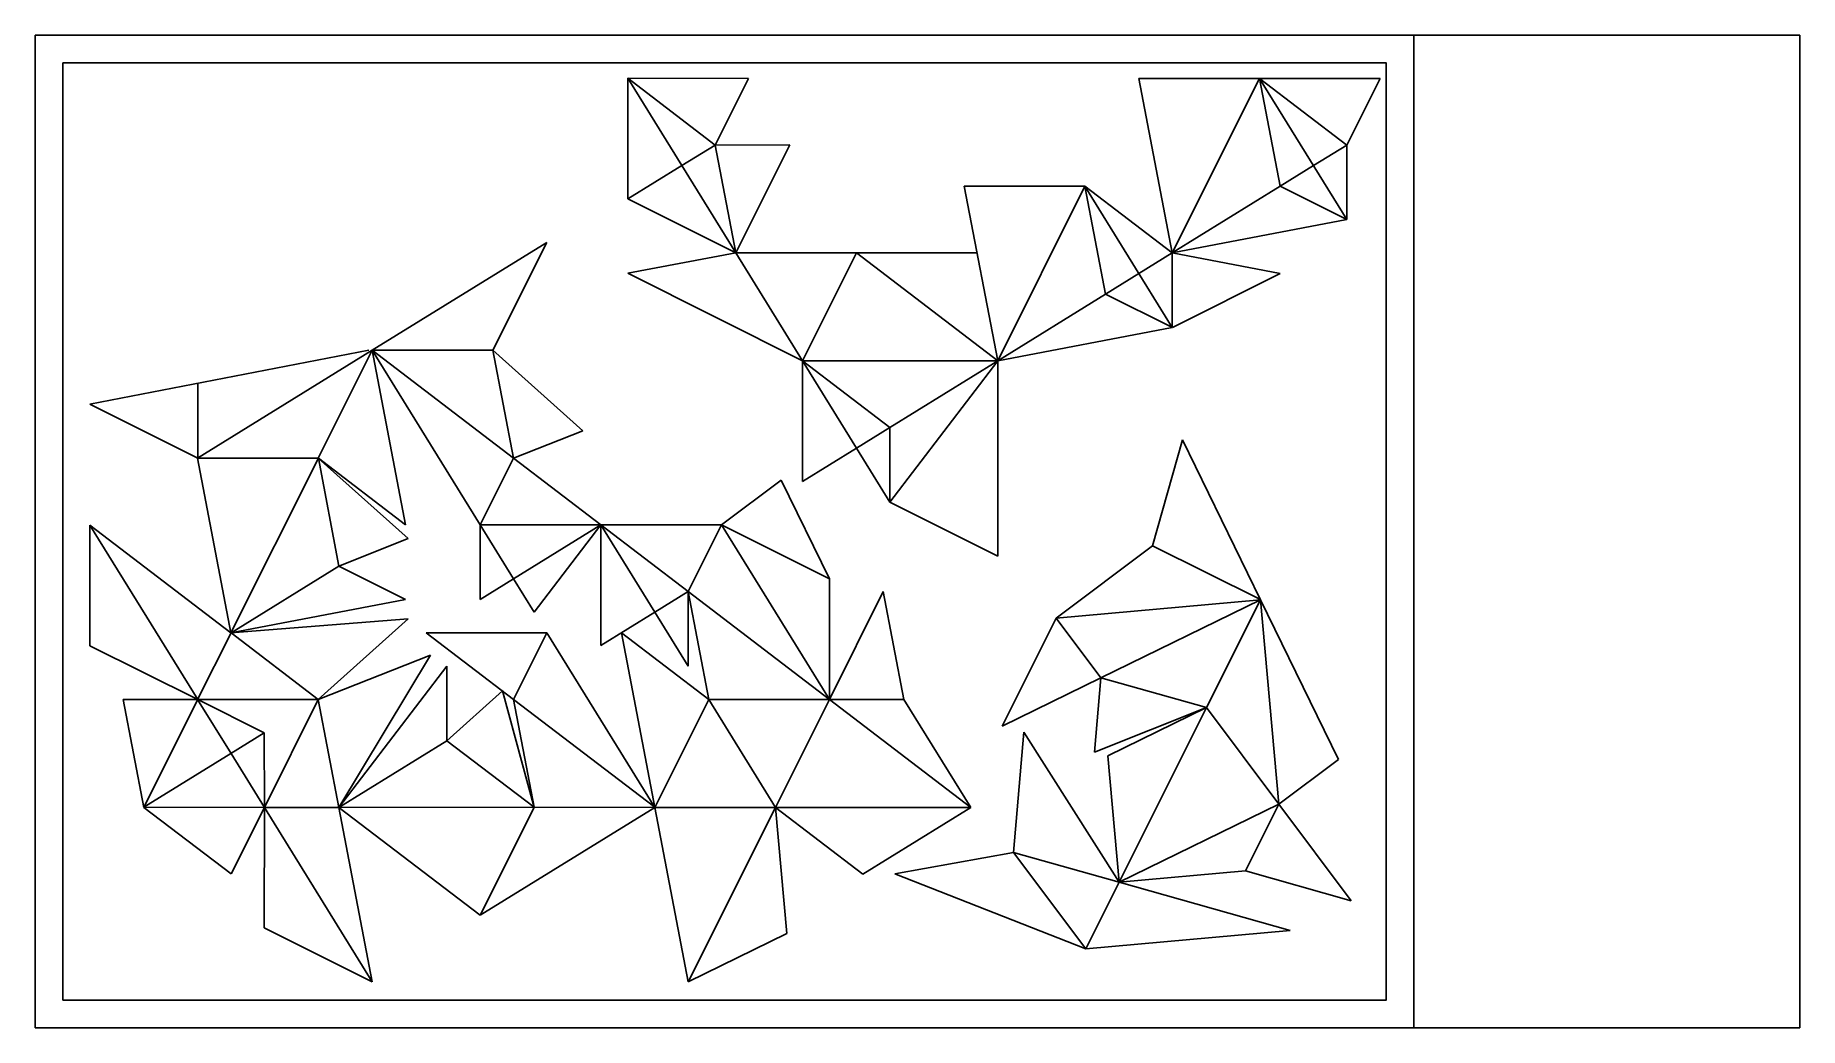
# Model space of a CAD drawing. Header units: inches. Extents: x 0 to 32, y 0 to 18.
import ezdxf

# ---------------------------------------------------------------- set-up
doc = ezdxf.new("R2010")
doc.units = ezdxf.units.IN
doc.header["$MEASUREMENT"] = 0
doc.layers.add('cut', color=4, linetype='Continuous')
doc.layers.add('engrave', color=1, linetype='Continuous')

msp = doc.modelspace()

# ---------------------------------------------------------------- linework, layer by layer
for points in [[(0, 0), (32, 0), (32, 18), (0, 18)], [(0, 0), (25, 0), (25, 18), (0, 18)], [(0.5, 0.5), (24.5, 0.5), (24.5, 17.5), (0.5, 17.5)]]:
    msp.add_lwpolyline(points, close=True)
at = {"layer": 'cut'}
for p, q in [((10.747, 17.22, 0.001), (10.745, 15.032, 0.001)), ((12.935, 17.219, 0.001), (10.747, 17.22, 0.001)), ((12.33, 16.01, 0.001), (12.935, 17.219, 0.001)), ((22.205, 17.219, 0.001), (20.016, 17.219, 0.001)), ((20.016, 17.219, 0.001), (20.621, 14.053, 0.002)), ((24.393, 17.219, 0.001), (22.205, 17.219, 0.001)), ((22.205, 17.219, 0.001), (22.578, 15.262, 0.002)), ((23.788, 16.009, 0.001), (24.393, 17.219, 0.001)), ((13.682, 16.011, 0.001), (12.33, 16.01, 0.001)), ((12.706, 14.054, 0.002), (13.682, 16.011, 0.001)), ((23.788, 14.657, 0.002), (23.788, 16.009, 0.001)), ((17.455, 12.094, 0.004), (16.849, 15.262, 0.002)), ((16.849, 15.262, 0.002), (19.037, 15.262, 0.001)), ((19.411, 13.305, 0.001), (19.037, 15.262, 0.001)), ((19.037, 15.262, 0.001), (20.621, 14.053, 0.002)), ((22.578, 15.262, 0.002), (23.787, 14.657, 0.002)), ((10.745, 15.032, 0.001), (12.703, 14.053, 0.001)), ((20.621, 14.053, 0.002), (23.788, 14.657, 0.002)), ((9.28, 14.244, 0.001), (6.111, 12.289, 0.001)), ((8.3, 12.287, 0.002), (9.28, 14.244, 0.001)), ((10.748, 13.683, 0.003), (12.703, 14.053, 0.001)), ((12.703, 14.053, 0.001), (14.892, 14.053, 0.001)), ((14.892, 14.053, 0.001), (17.08, 14.053, 0.003)), ((20.621, 14.053, 0.002), (22.578, 13.681, 0.001)), ((13.913, 12.096, 0.001), (10.748, 13.683, 0.003)), ((22.578, 13.681, 0.001), (20.622, 12.701, 0.001)), ((20.622, 12.701, 0.001), (19.411, 13.305, 0.001)), ((20.621, 12.699, 0.001), (17.455, 12.094, 0.004)), ((0.988, 11.309, 0.001), (6.051, 12.287, 0.001)), ((6.111, 12.289, 0.001), (8.069, 9.121, 0.001)), ((6.112, 12.288, 0.001), (6.717, 9.122, 0.001)), ((9.932, 10.828, 0.001), (8.3, 12.287, 0)), ((15.497, 10.886, 0.001), (13.913, 12.096, 0.001)), ((13.913, 12.096, 0.001), (17.453, 12.095, 0.001)), ((13.913, 9.907, 0.001), (13.913, 12.096, 0.001)), ((17.455, 12.094, 0.004), (17.454, 8.553, 0.001)), ((2.945, 10.331, 0), (0.988, 11.309, 0.001)), ((15.497, 9.533, 0.001), (15.497, 10.886, 0.001)), ((8.675, 10.33, 0.001), (9.932, 10.828, 0.001)), ((20.264, 8.742, 0.002), (20.805, 10.66, 0.002)), ((20.805, 10.66, 0.002), (22.221, 7.763, 0.002)), ((2.944, 10.331, 0.001), (3.549, 7.165, 0.002)), ((5.134, 10.331, 0.001), (2.945, 10.331, 0)), ((6.764, 8.872, 0.001), (5.133, 10.331, 0.001)), ((6.717, 9.122, 0.001), (5.134, 10.331, 0.001)), ((8.069, 9.121, 0.001), (8.674, 10.331, 0.001)), ((8.674, 10.331, 0.001), (10.258, 9.121, 0)), ((14.892, 10.512, 0.001), (13.913, 9.907, 0.001)), ((15.497, 9.533, 0.001), (14.892, 10.512, 0.001)), ((13.529, 9.932, 0.004), (12.447, 9.122, 0.004)), ((14.402, 8.142, 0.002), (13.529, 9.932, 0.004)), ((17.454, 8.553, 0.001), (15.497, 9.533, 0.001)), ((0.988, 9.116, -0.001), (0.988, 6.928, 0)), ((3.549, 7.165, 0.002), (0.988, 9.116, -0.001)), ((8.069, 7.769, 0.001), (8.069, 9.121, 0.001)), ((10.256, 9.12, 0.001), (9.048, 7.538, 0.001)), ((12.447, 9.122, 0.004), (10.256, 9.12, 0.001)), ((10.256, 9.12, 0.001), (10.257, 6.932, 0.005)), ((12.447, 9.122, 0.004), (11.84, 7.911, 0.003)), ((5.507, 8.374, 0.001), (6.764, 8.872, 0.001)), ((18.513, 7.429, 0.001), (20.264, 8.742, 0.002)), ((6.716, 7.769, 0), (5.507, 8.374, 0.001)), ((8.674, 8.143, 0.002), (8.069, 7.769, 0.001)), ((9.048, 7.538, 0.001), (8.674, 8.143, 0.002)), ((14.402, 5.954, 0.003), (14.402, 8.142, 0.002)), ((3.549, 7.165, 0.002), (6.716, 7.769, 0)), ((11.84, 7.911, 0.003), (12.214, 5.953, 0.002)), ((11.84, 6.558, 0.001), (11.84, 7.91, 0.001)), ((15.38, 7.911, 0.002), (14.402, 5.954, 0.003)), ((15.755, 5.954, 0.002), (15.38, 7.911, 0.002)), ((22.221, 7.763, 0.002), (23.637, 4.866, 0.002)), ((6.763, 7.414, 0), (3.549, 7.165, 0.002)), ((5.133, 5.954, 0), (6.763, 7.414, 0)), ((10.257, 6.932, 0.005), (11.235, 7.537, 0.001)), ((11.235, 7.537, 0.001), (11.84, 6.558, 0.001)), ((17.534, 5.472, 0.001), (18.513, 7.429, 0.001)), ((9.279, 7.164, 0.001), (7.091, 7.163, 0.001)), ((7.091, 7.163, 0.001), (8.674, 5.954, 0.001)), ((11.236, 3.997, 0.001), (9.279, 7.164, 0.001)), ((12.214, 5.953, 0.002), (10.633, 7.164, 0.001)), ((10.633, 7.164, 0.001), (11.237, 3.997, 0.001)), ((0.988, 6.928, 0), (2.945, 5.955, 0)), ((7.168, 6.76, 0), (5.133, 5.955, 0)), ((5.507, 3.997, 0), (7.168, 6.76, 0)), ((7.465, 6.559, 0), (5.507, 3.997, 0.001)), ((7.465, 5.206, 0.001), (7.465, 6.559, 0)), ((8.473, 6.108, 0.001), (7.465, 5.206, 0.001)), ((9.048, 3.997, 0.001), (8.473, 6.108, 0.001)), ((19.325, 6.347, 0.001), (17.534, 5.472, 0.001)), ((19.208, 5, 0.001), (19.325, 6.347, 0.001)), ((2.945, 5.95, 0.003), (1.593, 5.955, 0)), ((1.593, 5.955, 0), (1.967, 3.997, 0)), ((2.945, 5.955, 0), (5.133, 5.954, 0)), ((4.154, 5.35, 0.001), (2.945, 5.95, 0.003)), ((5.133, 5.954, 0.001), (4.155, 3.997, 0)), ((8.674, 5.954, 0.001), (9.048, 3.998, 0.001)), ((12.214, 5.953, 0.002), (14.405, 5.953, 0.002)), ((13.424, 3.997, 0.002), (12.214, 5.953, 0.002)), ((14.405, 5.953, 0.002), (13.424, 3.997, 0.002)), ((16.965, 3.997, 0.002), (15.755, 5.954, 0.002)), ((21.243, 5.806, -0.001), (19.208, 5, 0.001)), ((19.452, 4.931, 0.001), (21.242, 5.806, 0.001)), ((21.242, 5.806, 0.001), (23.868, 2.303, 0.001)), ((4.155, 3.997, 0), (4.154, 5.35, 0.001)), ((17.929, 5.36, 0), (17.741, 3.18, 0)), ((19.659, 2.639, 0), (17.929, 5.36, 0)), ((19.658, 2.639, 0), (19.452, 4.931, 0.001)), ((23.637, 4.866, 0.002), (22.555, 4.055, 0.001)), ((1.967, 3.997, 0), (3.55, 2.788, 0)), ((3.55, 2.788, 0), (4.155, 3.997, 0)), ((4.155, 3.997, 0), (4.154, 1.809, 0.001)), ((6.11, 0.83, 0), (5.507, 3.997, 0)), ((5.507, 3.997, 0.001), (8.07, 2.04, 0.001)), ((9.048, 3.998, 0.001), (8.07, 2.04, 0.001)), ((8.07, 2.04, 0.001), (9.048, 3.997, 0.001)), ((8.07, 2.04, 0.001), (11.236, 3.997, 0.001)), ((11.237, 3.997, 0.001), (11.841, 0.831, 0.002)), ((13.424, 3.997, 0.002), (15.008, 2.787, 0.002)), ((13.631, 1.706, 0.001), (13.424, 3.997, 0.002)), ((15.008, 2.787, 0.002), (16.965, 3.997, 0.002)), ((17.741, 3.18, 0), (15.588, 2.789, 0.001)), ((15.588, 2.789, 0.001), (19.054, 1.43, 0)), ((21.95, 2.845, 0.001), (19.659, 2.639, 0)), ((22.761, 1.763, 0), (19.659, 2.639, 0)), ((23.868, 2.303, 0.001), (21.95, 2.845, 0.001)), ((4.154, 1.809, 0.001), (6.11, 0.83, 0)), ((11.841, 0.831, 0.002), (13.631, 1.706, 0.001)), ((19.054, 1.43, 0), (22.761, 1.763, 0))]:
    msp.add_line(p, q, dxfattribs=at)
at = {"layer": 'engrave'}
for p, q in [((12.33, 16.01, 0.001), (10.748, 17.221, 0)), ((10.748, 17.221, 0), (11.725, 15.636, 0.001)), ((22.205, 17.219, 0.001), (20.621, 14.053, 0.002)), ((23.788, 16.009, 0.001), (22.205, 17.219, 0.001)), ((22.205, 17.219, 0.001), (23.787, 14.657, 0.002)), ((12.33, 16.01, 0.001), (11.725, 15.636, 0.001)), ((12.706, 14.054, 0.002), (12.33, 16.01, 0.001)), ((23.183, 15.636, 0.001), (23.788, 16.009, 0.001)), ((11.725, 15.636, 0.001), (10.748, 15.031, 0.001)), ((11.725, 15.636, 0.001), (12.706, 14.054, 0.002)), ((22.578, 15.262, 0.002), (23.183, 15.636, 0.001)), ((19.037, 15.262, 0.001), (17.455, 12.095, 0.002)), ((20.621, 12.7, 0.001), (19.037, 15.262, 0.001)), ((20.621, 14.053, 0.002), (22.578, 15.262, 0.002)), ((13.913, 12.096, 0.001), (12.706, 14.054, 0.002)), ((14.892, 14.053, 0.001), (13.913, 12.096, 0.001)), ((17.454, 12.096, 0.005), (14.892, 14.053, 0.001)), ((20.621, 14.053, 0.002), (20.016, 13.679, 0.001)), ((20.621, 14.053, 0.002), (20.621, 12.7, 0.001)), ((20.016, 13.679, 0.001), (19.412, 13.305, 0.001)), ((19.412, 13.305, 0.001), (17.454, 12.096, 0.005)), ((2.944, 10.331, 0.001), (6.112, 12.287, 0.001)), ((6.112, 12.287, 0.001), (5.133, 10.331, 0.001)), ((6.111, 12.289, 0.001), (8.673, 10.33, 0.002)), ((8.3, 12.287, 0.001), (6.112, 12.287, 0.001)), ((8.673, 10.33, 0.002), (8.3, 12.287, 0.001)), ((13.913, 12.096, 0.001), (14.892, 10.512, 0.001)), ((15.497, 10.886, 0.001), (17.454, 12.096, 0.005)), ((17.455, 12.095, 0.002), (15.497, 9.533, 0.001)), ((2.945, 10.331, 0), (2.945, 11.683, 0.001)), ((14.892, 10.512, 0.001), (15.497, 10.886, 0.001)), ((3.549, 7.163, 0.001), (5.134, 10.331, 0.001)), ((5.134, 10.331, 0.001), (5.507, 8.374, 0.001)), ((2.945, 5.955, 0.003), (0.988, 9.116, -0.001)), ((10.259, 9.12, 0.002), (8.069, 9.121, 0.001)), ((8.069, 9.121, 0.001), (8.674, 8.143, 0.001)), ((8.674, 8.143, 0.001), (10.256, 9.12, 0.001)), ((10.259, 9.12, 0.002), (11.841, 7.911, 0.003)), ((11.235, 7.537, 0.001), (10.259, 9.12, 0.002)), ((12.447, 9.122, 0.004), (14.403, 5.954, 0.002)), ((14.402, 8.142, 0.002), (12.447, 9.122, 0.004)), ((22.221, 7.764, 0.002), (20.264, 8.742, 0.002)), ((5.507, 8.374, 0.001), (3.55, 7.164, 0)), ((11.841, 7.911, 0.003), (11.235, 7.537, 0.001)), ((14.402, 5.954, 0.003), (11.841, 7.911, 0.003)), ((22.221, 7.763, 0.001), (18.513, 7.429, 0.001)), ((19.325, 6.347, 0.001), (22.221, 7.763, 0.001)), ((22.221, 7.763, 0.001), (21.242, 5.806, 0.001)), ((22.221, 7.763, 0.001), (22.555, 4.055, 0.001)), ((18.513, 7.429, 0.001), (19.325, 6.347, 0.001)), ((3.55, 7.164, 0), (2.944, 5.954, 0.001)), ((5.133, 5.954, 0.001), (3.55, 7.164, 0)), ((8.674, 5.954, 0.001), (9.279, 7.164, 0.001)), ((21.242, 5.806, 0.001), (19.325, 6.347, 0.001)), ((1.967, 3.998), (2.945, 5.955, 0.003)), ((2.944, 5.954, 0.001), (3.55, 4.976, 0)), ((5.507, 3.997, 0.001), (5.133, 5.954, 0.001)), ((11.236, 3.998, 0.002), (8.674, 5.954, 0.001)), ((11.237, 3.997, 0.001), (12.214, 5.953, 0.002)), ((14.403, 5.954, 0.002), (16.965, 3.997, 0.002)), ((14.405, 5.953, 0.002), (15.755, 5.954, 0.002)), ((19.658, 2.639, -0.001), (21.243, 5.806, -0.001)), ((3.549, 4.976, 0), (4.154, 5.35, 0.001)), ((5.506, 3.997, 0.001), (7.465, 5.206, 0.001)), ((7.465, 5.206, 0.001), (9.048, 3.998, 0.001)), ((1.967, 3.998), (3.549, 4.976, 0)), ((3.55, 4.976, 0), (4.155, 3.997, 0)), ((4.155, 3.997, 0), (1.967, 3.998)), ((4.155, 3.997, 0), (6.11, 0.83, 0)), ((5.507, 3.997, 0.001), (4.155, 3.997, 0)), ((9.048, 3.998, 0.001), (5.506, 3.997, 0.001)), ((9.048, 3.996, 0.002), (11.236, 3.998, 0.002)), ((13.424, 3.997, 0.002), (11.237, 3.997, 0.001)), ((13.424, 3.997, 0.002), (11.841, 0.831, 0.002)), ((13.424, 3.997, 0.002), (16.965, 3.997, 0.002)), ((22.555, 4.055, 0.001), (19.658, 2.639, -0.001)), ((22.555, 4.055, 0.001), (21.951, 2.846, 0.001)), ((17.741, 3.18, 0), (19.054, 1.43, 0)), ((19.659, 2.639, 0), (17.741, 3.18, 0)), ((19.054, 1.43, 0), (19.659, 2.639, 0))]:
    msp.add_line(p, q, dxfattribs=at)

doc.saveas('drawing.dxf')
